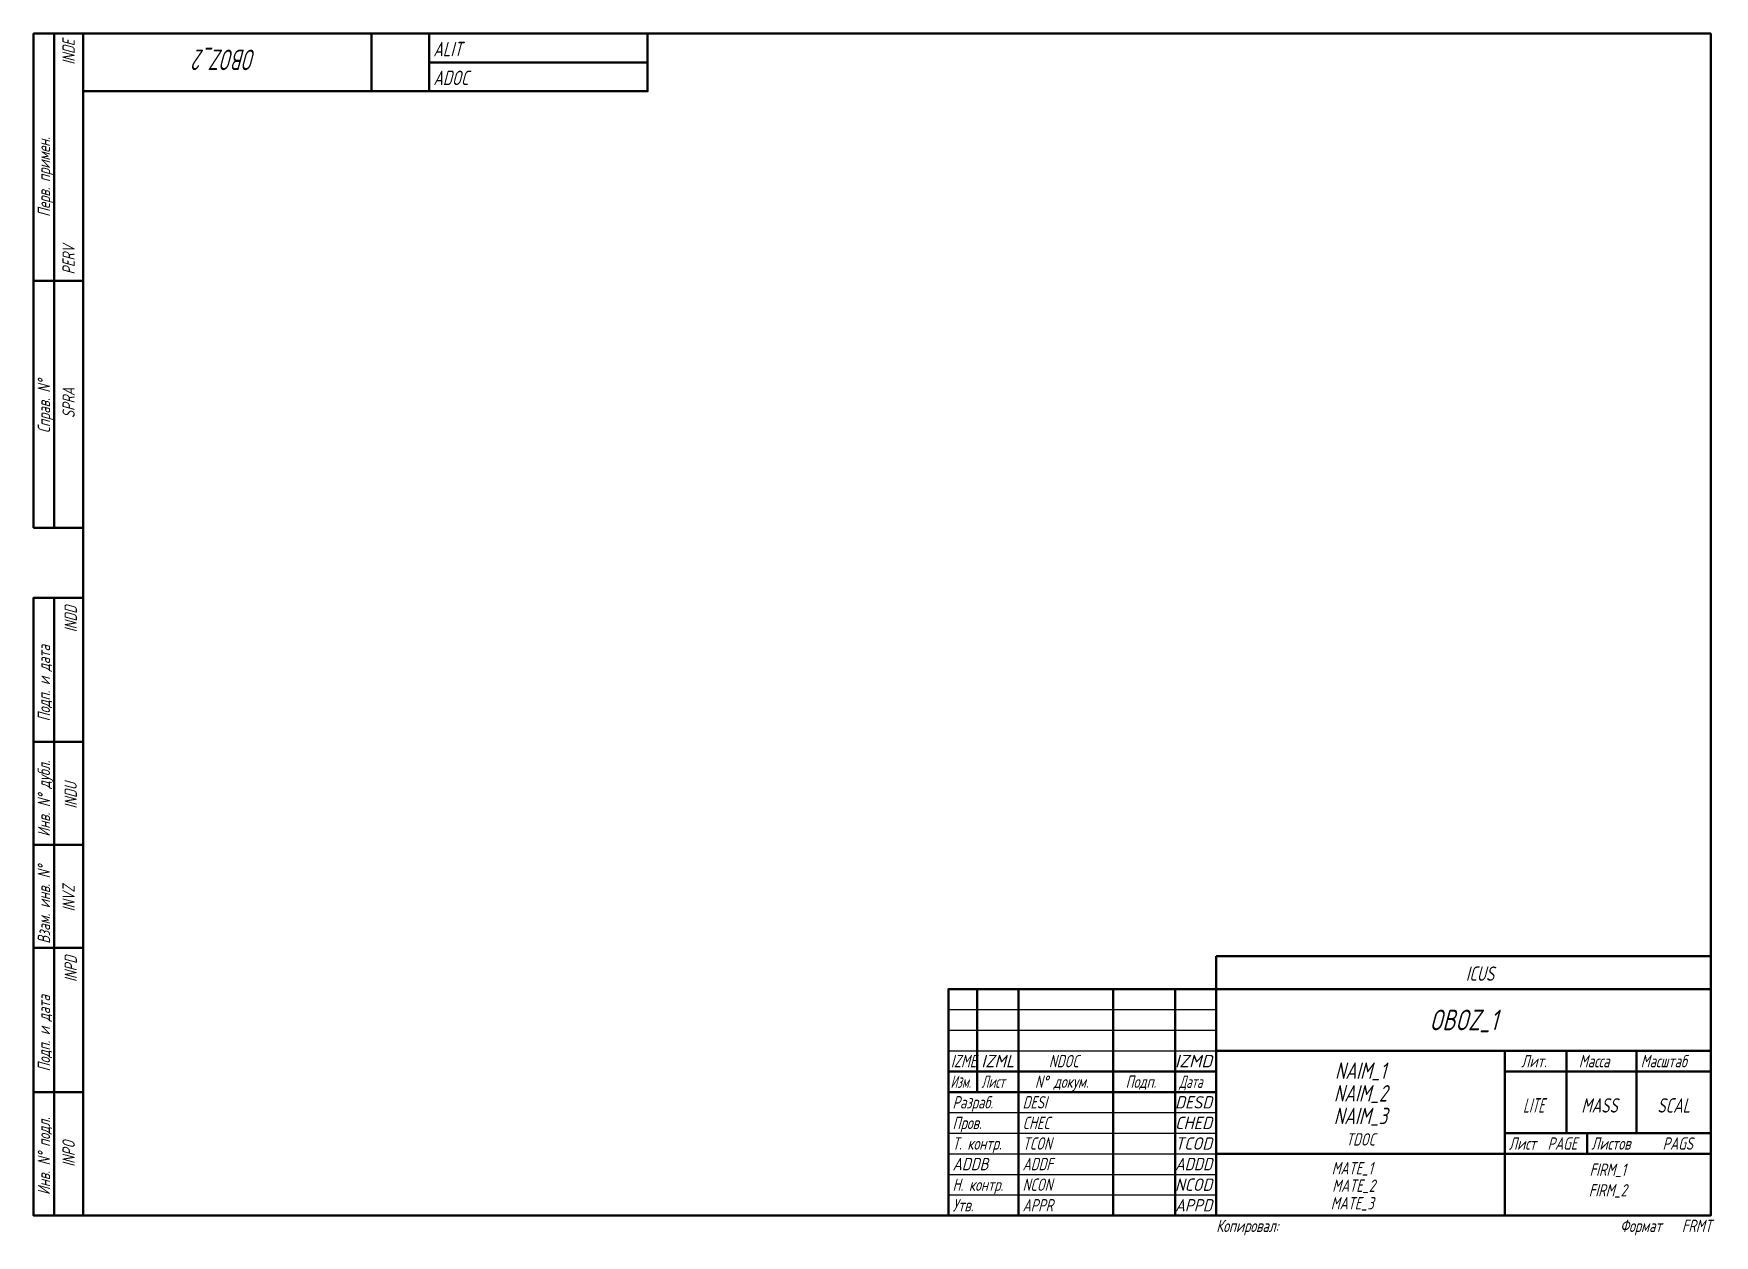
# Model space of a CAD drawing. Header units: millimetres. Extents: x -222 to 186, y -5 to 287.
import ezdxf
from ezdxf.enums import TextEntityAlignment as Align

# ---------------------------------------------------------------- set-up
doc = ezdxf.new("R2010")
doc.units = ezdxf.units.MM
for name, color, linetype, lineweight in [('AM_5', 3, 'Continuous', 25), ('AM_6', 2, 'Continuous', 35), ('AM_BOR', 7, 'Continuous', 50)]:
    doc.layers.add(name, color=color, linetype=linetype, lineweight=lineweight)
doc.styles.get("Standard").update_dxf_attribs({"font": 'simplex.shx', "width": 0.7, "oblique": 15, "height": 3})

msp = doc.modelspace()

# ---------------------------------------------------------------- linework, layer by layer
at = {"layer": 'AM_5'}
for p, q in [((0, 50), (65, 50)), ((0, 45), (65, 45)), ((0, 40), (65, 40)), ((0, 25), (65, 25)), ((0, 20), (65, 20)), ((0, 15), (65, 15)), ((0, 10), (65, 10)), ((0, 5), (65, 5))]:
    msp.add_line(p, q, dxfattribs=at)
at = {"layer": 'AM_BOR', "color": 5}
for p, q in [((-217, 150), (-217, 0)), ((-210, 115), (-222, 115)), ((-210, 90), (-222, 90)), ((-210, 65), (-222, 65)), ((-210, 30), (-222, 30))]:
    msp.add_line(p, q, dxfattribs=at)
for points in [[(-222, 227), (-217, 227), (-217, 287), (-222, 287)], [(-217, 227), (-210, 227), (-210, 287), (-217, 287)], [(-210, 0), (185, 0), (185, 287), (-210, 287)], [(-210, 287), (-140, 287), (-140, 273), (-210, 273)], [(-140, 287), (-126, 287), (-126, 273), (-140, 273)], [(-126, 287), (-73, 287), (-73, 280), (-126, 280)], [(-126, 280), (-73, 280), (-73, 273), (-126, 273)], [(-222, 167), (-217, 167), (-217, 227), (-222, 227)], [(-217, 167), (-210, 167), (-210, 227), (-217, 227)], [(-210, 0), (-222, 0), (-222, 150), (-210, 150)], [(65, 63), (185, 63), (185, 55), (65, 55)], [(0, 0), (185, 0), (185, 55), (0, 55)], [(0, 30), (7, 30), (7, 55), (0, 55)], [(17, 0), (40, 0), (40, 55), (17, 55)], [(55, 0), (65, 0), (65, 55), (55, 55)], [(65, 55), (185, 55), (185, 40), (65, 40)], [(135, 35), (150, 35), (150, 40), (135, 40)], [(150, 35), (167, 35), (167, 40), (150, 40)], [(167, 35), (185, 35), (185, 40), (167, 40)], [(0, 30), (65, 30), (65, 35), (0, 35)], [(135, 35), (150, 35), (150, 20), (135, 20)], [(150, 20), (167, 20), (167, 35), (150, 35)], [(135, 15), (155, 15), (155, 20), (135, 20)], [(155, 20), (185, 20), (185, 15), (155, 15)], [(65, 0), (135, 0), (135, 15), (65, 15)]]:
    msp.add_lwpolyline(points, close=True, dxfattribs=at)

# ---------------------------------------------------------------- texts
at = {"layer": 'AM_6', "oblique": 15, "width": 0.7}
for s, p in [('Перв. примен.', (-218, 242.5)), ('Справ. N°', (-218, 190))]:
    msp.add_text(s, height=3, rotation=90, dxfattribs=at).set_placement(p)
at = {"layer": 'AM_6', "color": 2, "oblique": 15, "width": 0.7}
for s, p in [('Подп. и дата', (-218, 120)), ('Инв. N° дубл.', (-218, 92)), ('Взам. инв. N°', (-218, 66)), ('Подп. и дата', (-218, 35)), ('Инв. N° подл.', (-218, 5))]:
    msp.add_text(s, height=3, rotation=90, dxfattribs=at).set_placement(p)
at = {"layer": 'AM_6', "color": 2, "oblique": 15}
for s, width, p in [('Лит.', 0.7, (139, 36)), ('Масса', 0.7, (153, 36)), ('Масштаб', 0.7, (168, 36)), ('Изм.', 0.6, (0.5, 31)), ('Лист', 0.6, (8, 31)), ('N° докум.', 0.7, (21, 31)), ('Подп.', 0.7, (43, 31)), ('Дата', 0.6, (56, 31)), ('Разраб.', 0.7, (1, 26)), ('Пров.', 0.7, (1, 21)), ('Т. контр.', 0.7, (1, 16)), ('Листов', 0.7, (156, 16)), ('Н. контр.', 0.7, (1, 6)), ('Утв.', 0.7, (1, 1)), ('Копировал:', 0.7, (65, -4)), ('Формат', 0.7, (163, -4))]:
    msp.add_text(s, height=3, dxfattribs=dict(at, width=width)).set_placement(p)
at = {"layer": 'AM_6', "color": 2, "oblique": 15, "width": 0.7}
for tag, p in [('INDE', (-212, 285.5)), ('INDD', (-211.5, 148)), ('INPD', (-211.5, 63))]:
    msp.add_attdef(tag, text='', height=3, rotation=90, dxfattribs=at).set_placement(p, align=Align.RIGHT)
at = {"layer": 'AM_6', "color": 2, "oblique": 15}
for tag, height, rotation, width, p in [('OBOZ_2', 5, 180, 0.6, (-175.32, 283.13)), ('SPRA', 3, 90, 0.7, (-212, 197.3)), ('INDU', 3, 90, 0.7, (-211.5, 102)), ('INVZ', 3, 90, 0.7, (-212, 77)), ('INPO', 3, 90, 0.7, (-212, 15))]:
    msp.add_attdef(tag, text='', height=height, rotation=rotation, dxfattribs=dict(at, width=width)).set_placement(p, align=Align.CENTER)
for tag, p, s, height, width in [('ALIT', (-125, 281.5), '', 3.5, 0.7), ('ADOC', (-125, 274.5), '', 3.5, 0.7), ('DESI', (18, 26), '', 3, 0.7), ('CHEC', (18, 21), '', 3, 0.7), ('TCON', (18, 16), '', 3, 0.7), ('ADDB', (1, 11), '', 3, 0.8), ('ADDF', (18, 11), '', 3, 0.7), ('NCON', (18, 6), '', 3, 0.7), ('FRMT', (178, -4), 'A3', 3, 0.7)]:
    msp.add_attdef(tag, p, s, height=height, dxfattribs=dict(at, width=width))
at = {"layer": 'AM_6', "color": 2, "oblique": 15, "width": 0.7}
msp.add_attdef('PERV', (-212, 228.5), '', height=3, rotation=90, dxfattribs=at)
at = {"layer": 'AM_6', "color": 2, "oblique": 15}
for tag, height, width, p in [('ICUS', 3.5, 0.7, (129, 57)), ('OBOZ_1', 5, 0.7, (125, 45)), ('IZME', 3, 0.7, (3.68, 36)), ('NDOC', 3, 0.7, (28, 36)), ('LITE', 3.5, 0.55, (142, 25)), ('MASS', 3.5, 0.7, (158, 25)), ('SCAL', 3.5, 0.7, (176, 25)), ('PAGE', 3, 0.7, (149, 16)), ('PAGS', 3, 0.7, (177, 16))]:
    msp.add_attdef(tag, text='', height=height, dxfattribs=dict(at, width=width)).set_placement(p, align=Align.CENTER)
for tag, width, p, p2 in [('IZML', 0.875, (8, 36), (16, 36)), ('IZMD', 0.954545, (55, 36), (64, 36)), ('DESD', 0.851351, (55, 26), (64, 26)), ('CHED', 0.828947, (55, 21), (64, 21)), ('TCOD', 0.84, (55, 16), (64, 16)), ('ADDD', 0.807692, (55, 11), (64, 11)), ('NCOD', 0.797468, (55, 6), (64, 6)), ('APPD', 0.807692, (55, 1), (64, 1))]:
    msp.add_attdef(tag, text='', height=3, dxfattribs=dict(at, width=width)).set_placement(p, p2, align=Align.FIT)
at = {"layer": 'AM_6', "color": 2, "oblique": 15, "width": 0.7}
for tag, height, p in [('NAIM_1', 4, (100, 35)), ('NAIM_2', 4, (100, 29.5)), ('NAIM_3', 4, (100, 24)), ('TDOC', 3, (100, 18.5)), ('FIRM_1', 3, (160, 11)), ('FIRM_2', 3, (160, 6))]:
    msp.add_attdef(tag, text='', height=height, dxfattribs=at).set_placement(p, align=Align.MIDDLE)
for tag, p in [('MATE_1', (98, 11.5)), ('MATE_2', (98.32, 7.25)), ('MATE_3', (98, 3))]:
    msp.add_attdef(tag, text='', height=3, dxfattribs=at).set_placement(p, align=Align.MIDDLE_CENTER)
at = {"layer": 'AM_6', "color": 2, "oblique": 15, "width": 0.7, "flags": 8}
msp.add_attdef('APPR', (18, 1), '', height=3, dxfattribs=at)
at = {"layer": 'AM_BOR', "color": 2, "oblique": 15, "width": 0.7}
msp.add_text('Лист', height=3, dxfattribs=at).set_placement((136, 16))

doc.saveas('drawing.dxf')
